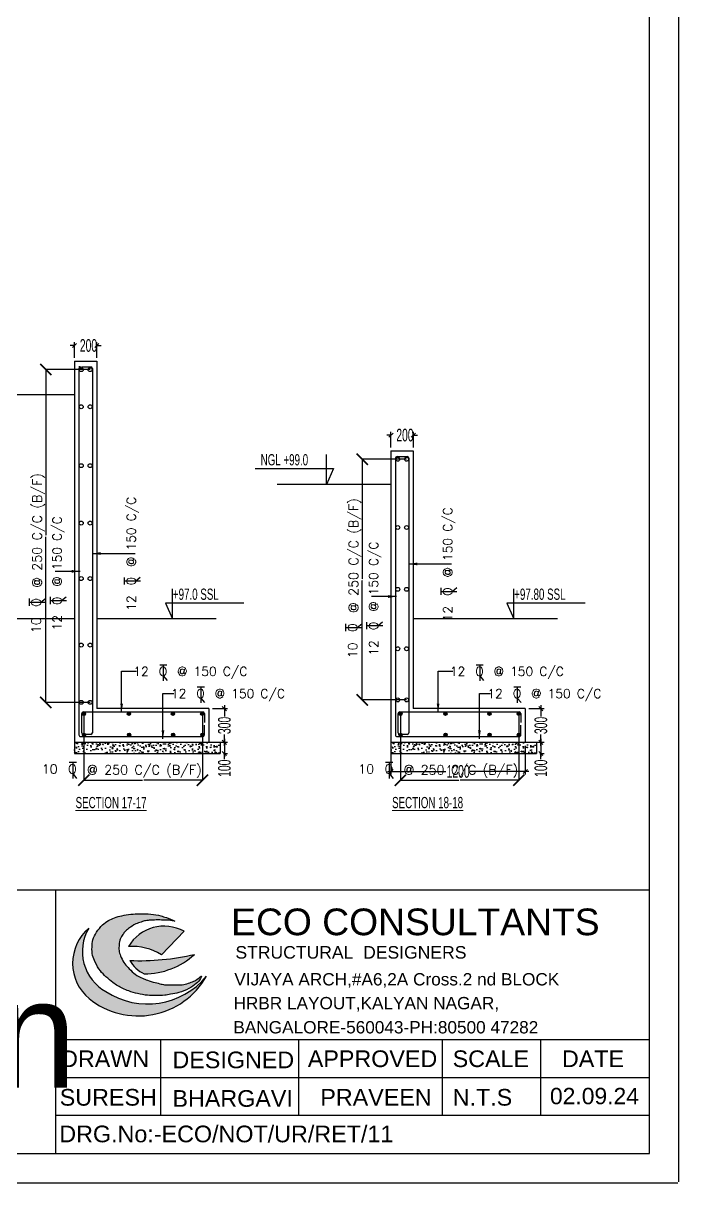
# Model space of a CAD drawing. Extents: x 1878645 to 3043969, y -1160829 to -603973.
# Drawn here: x 2231604 to 2237459, y -726212 to -715862 of the extents above; entities that cross this region are included whole.
import ezdxf
from ezdxf.enums import TextEntityAlignment as Align

# ---------------------------------------------------------------- set-up
doc = ezdxf.new("R2010")
doc.units = 0
doc.header["$LTSCALE"] = 100
doc.header["$PDMODE"] = 66
doc.linetypes.add('CONTINOUS', pattern=[0])
doc.linetypes.add('CONTINULUS', pattern=[0])
doc.layers.get('Defpoints').update_dxf_attribs({"lineweight": 0})
for name, color, linetype in [('A-ANNO-TEXT', 8, 'Continuous'), ('C-HAT', 8, 'Continuous'), ('C-REINF-DOT', 2, 'Continuous'), ('C-RETAINING WALL DETAILS', 4, 'Continuous'), ('C-T6-T7- PCC HATCH', 8, 'CONTINOUS'), ('CDIM', 3, 'Continuous'), ('Dim', 3, 'Continuous'), ('REINF', 5, 'Continuous'), ('S-LEVEL MARK', 4, 'Continuous')]:
    doc.layers.add(name, color=color, linetype=linetype)
doc.layers.add('STR-DIM', color=1, linetype='CONTINOUS', lineweight=5)
doc.styles.add('ARIAL', font='arial.ttf')
doc.styles.add('ROMANS', font='simplex.shx', dxfattribs={"width": 0.75})
doc.styles.add('SOBHA', font='swisscl.ttf')
doc.styles.add('sobha.sed', font='swisscl.ttf', dxfattribs={"width": 0.8})
doc.styles.get("Standard").update_dxf_attribs({"font": 'verdana.ttf'})
doc.dimstyles.new('mm ond feet with line', dxfattribs={"dimtxt": 200, "dimasz": 100, "dimexe": 0.18, "dimexo": 0.0625, "dimgap": 0.09, "dimtad": 0, "dimdec": 0, "dimzin": 0, "dimdsep": 46, "dimtxsty": 'Standard', "dimblk": 'ARCHTICK', "dimcen": 0, "dimclrd": 8, "dimclre": 8, "dimclrt": 7, "dimadec": 0, "dimazin": 0, "dimtfac": 1, "dimtdec": 0, "dimtofl": 0, "dimtmove": 0, "dimatfit": 3, "dimfxl": 1, "dimtolj": 1, "dimtzin": 0, "dimarcsym": 0})
doc.dimstyles.new('S-25 MM', dxfattribs={"dimscale": 25, "dimtxt": 2.5, "dimasz": 1.5, "dimexe": 1.15, "dimexo": 1.25, "dimgap": 0.1, "dimtad": 0, "dimdec": 0, "dimrnd": 0.0005, "dimzin": 0, "dimdsep": 46, "dimtxsty": 'sobha.sed', "dimblk": 'OBLIQUE', "dimcen": 0.09, "dimdle": 1.25, "dimclrd": 8, "dimclre": 8, "dimclrt": 6, "dimadec": 0, "dimazin": 0, "dimtfac": 1, "dimtdec": 0, "dimtofl": 0, "dimtmove": 1, "dimatfit": 3, "dimfxl": 1, "dimtolj": 1, "dimtzin": 0, "dimlwd": -1, "dimlwe": -1, "dimarcsym": 0})

# ---------------------------------------------------------------- blocks, each defined once
blk = doc.blocks.new('A$C03881B15')
h = blk.add_hatch(color=86)
edge = h.paths.add_edge_path()
edge.add_spline(control_points=[(80.13, 74.41), (78.85, 75), (76.69, 76), (73.1, 77.43), (68.18, 78.81), (61.26, 80.31), (50.9, 80.22), (41.22, 79.59), (33.08, 77.17), (27.87, 74.93), (22.82, 71.27), (18.86, 65.95), (15.44, 60.15), (15.18, 53.72), (15.1, 47.58), (18.03, 41.39), (21.16, 35.51), (26.32, 30.5), (31.99, 25.53), (38.13, 21.89), (44.74, 19.25), (51.16, 17.26), (58.33, 16.06), (65.45, 16.02), (71.55, 15.89), (77.51, 17.26), (84.07, 18.16), (90.9, 20.98), (96.88, 25.11), (99.82, 27.85), (101.76, 32.3), (97.95, 28.47), (95.29, 27.07), (90.7, 25.57), (85.71, 24), (79.61, 24.63), (74.11, 24.11), (69.12, 25.03), (64.34, 26.36), (59.38, 27.61), (54.15, 29.86), (48.99, 32.35), (44.79, 36.67), (40.7, 40.84), (38.23, 45.5), (36.25, 50.18), (36.39, 54.8), (36.72, 59.25), (38.65, 62.9), (40.96, 66.04), (44.55, 69.15), (48.83, 72.15), (53.58, 73.58), (57.36, 74.9), (61.86, 75.08), (66.86, 75.47), (72.1, 75.08), (76.47, 75.16), (79.05, 74.63), (80.13, 74.41)], knot_values=[0, 0, 0, 0, 4.246861, 7.151323, 11.574121, 19.568641, 28.284106, 42.532398, 48.483783, 53.661456, 59.51565, 66.913681, 73.498071, 79.210966, 85.953473, 91.616477, 99.444488, 105.843059, 113.009162, 122.067605, 127.0701, 134.32743, 142.216889, 148.745282, 155.694438, 160.400867, 167.046747, 175.449227, 182.569509, 187.795037, 189.591977, 192.748202, 196.718591, 201.178225, 206.385034, 212.489071, 219.22456, 222.909441, 227.611665, 234.117384, 238.200733, 244.721149, 251.073285, 256.13887, 262.138806, 266.82668, 271.11882, 275.84401, 280.031219, 283.282413, 287.51717, 294.218602, 298.74557, 302.327722, 306.174014, 312.165346, 317.363286, 321.907225, 325.229978, 325.229978, 325.229978, 325.229978], degree=3, periodic=0)
for points in [[(12.6, 68.89, 0.461258), (12.85, 13.7, 0.462447), (105.12, 31.11, -0.379805), (26.12, 19.06, -0.421297)], [(87.5, 66.42, 0.406571), (43.8, 54.37, -0.163156), (69.65, 47.96)], [(95.68, 48.32, -0.068364), (44.78, 43.49, 0.15409), (56.2, 33.05, 0.189191)]]:
    blk.add_hatch(color=8).paths.add_polyline_path(points)
at = {"color": 8}
blk.add_line((69.65, 47.96), (87.5, 66.42), dxfattribs=at)
for centre, radius, start, end in [((36.28, 41.4), 36.28, 130.73376, 229.78127), ((43.68, 50.57), 36.08, 149.48206, 240.8643), ((71.84, 37.97), 32.48, 61.17081, 149.67179), ((47.18, 12.61), 41.89, 57.55821, 94.62417), ((52.66, 231.17), 187.84, 267.5961, 283.23961), ((56.49, 90.98), 57.93, 269.72004, 312.57295), ((67.03, 56.37), 25.71, 210.05787, 245.09714), ((51.59, 61.61), 61.61, 231.04983, 330.32193), ((58.83, 69.58), 60.19, 237.0781, 320.26627)]:
    blk.add_arc(centre, radius, start, end, dxfattribs=at)
at = {"color": 86}
blk.add_spline([(80.13, 74.41), (76.26, 76.15), (73.56, 77.2), (69.31, 78.46), (61.47, 79.98), (52.75, 80.18), (38.58, 78.67), (32.88, 76.98), (28.15, 74.86), (23.43, 71.4), (18.8, 65.63), (15.85, 59.74), (15.22, 54.07), (15.64, 47.34), (17.75, 42.08), (21.75, 35.35), (26.17, 30.72), (31.64, 26.1), (39.43, 21.47), (44.06, 19.58), (51, 17.47), (58.79, 16.21), (65.32, 16), (72.26, 16.21), (76.89, 17.05), (83.42, 18.32), (91.21, 21.47), (97.1, 25.47), (100.47, 29.46), (101.1, 31.14), (98.57, 29.25), (95.2, 27.15), (90.99, 25.68), (85.94, 24.41), (79.84, 24.41), (73.1, 24.41), (69.47, 25.01), (64.91, 26.18), (58.67, 28), (54.89, 29.57), (49.17, 32.69), (44.48, 36.98), (41.1, 40.75), (38.11, 45.95), (36.55, 50.37), (36.42, 54.66), (37.07, 59.34), (38.89, 63.11), (40.84, 65.71), (43.96, 68.57), (49.61, 72.18), (53.87, 73.7), (57.31, 74.7), (61.14, 75.07), (67.13, 75.33), (72.32, 75.15), (76.86, 74.98), (80.13, 74.41)], degree=3, dxfattribs=at)
blk = doc.blocks.new('_OBLIQUE')
at = {"color": 0, "linetype": 'ByBlock'}
blk.add_line((-0.5, -0.5), (0.5, 0.5), dxfattribs=at)
blk = doc.blocks.new('*D1194')
at = {"layer": 'Defpoints', "color": 0, "transparency": 16777216}
for p in [(2232262, -718739), (2232062, -718880), (2232262, -718880)]:
    blk.add_point(p, dxfattribs=at)
at = {"layer": 'Dim', "color": 8, "transparency": 16777216}
for p, q in [((2232062, -718739), (2232024, -718739)), ((2232062, -718849), (2232062, -718710)), ((2232262, -718849), (2232262, -718710)), ((2232262, -718739), (2232299, -718739))]:
    blk.add_line(p, q, dxfattribs=at)
at = {"layer": 'Dim', "color": 8, "transparency": 16777216, "xscale": 37.5, "yscale": 37.5, "zscale": 37.5}
blk.add_blockref('_OBLIQUE', (2232062, -718739), dxfattribs=at)
at = {"layer": 'Dim', "color": 8, "transparency": 16777216, "xscale": 37.5, "yscale": 37.5, "zscale": 37.5, "rotation": 180}
blk.add_blockref('_OBLIQUE', (2232262, -718739), dxfattribs=at)
at = {"layer": 'Dim', "color": 6, "transparency": 16777216, "insert": (2232187, -718739), "char_height": 112.5, "attachment_point": 5, "style": 'sobha.sed'}
blk.add_mtext('\\A1;200', dxfattribs=at)
blk = doc.blocks.new('*D1195')
at = {"layer": 'Defpoints', "color": 0, "transparency": 16777216}
for p in [(2233262, -721980), (2233262, -722280), (2233401, -722280)]:
    blk.add_point(p, dxfattribs=at)
at = {"layer": 'Dim', "color": 8, "transparency": 16777216}
for p, q in [((2233293, -721980), (2233429, -721980)), ((2233401, -721948), (2233401, -722049)), ((2233401, -722311), (2233401, -722211)), ((2233293, -722280), (2233429, -722280))]:
    blk.add_line(p, q, dxfattribs=at)
at = {"layer": 'Dim', "color": 8, "transparency": 16777216, "xscale": 37.5, "yscale": 37.5, "zscale": 37.5}
for p, rotation in [((2233401, -721980), 90), ((2233401, -722280), 270)]:
    blk.add_blockref('_OBLIQUE', p, dxfattribs=dict(at, rotation=rotation))
at = {"layer": 'Dim', "color": 6, "transparency": 16777216, "insert": (2233401, -722130), "char_height": 112.5, "attachment_point": 5, "rotation": 90, "style": 'sobha.sed'}
blk.add_mtext('\\A1;300', dxfattribs=at)
blk = doc.blocks.new('*D1196')
at = {"layer": 'Defpoints', "color": 0, "transparency": 16777216}
for p in [(2233362, -722280), (2233362, -722380), (2233401, -722380)]:
    blk.add_point(p, dxfattribs=at)
at = {"layer": 'Dim', "color": 8, "transparency": 16777216}
for p, q in [((2233393, -722280), (2233429, -722280)), ((2233401, -722249), (2233401, -722411)), ((2233393, -722380), (2233429, -722380)), ((2233401, -722432), (2233401, -722380))]:
    blk.add_line(p, q, dxfattribs=at)
at = {"layer": 'Dim', "color": 8, "transparency": 16777216, "xscale": 37.5, "yscale": 37.5, "zscale": 37.5}
for p, rotation in [((2233401, -722280), 90), ((2233401, -722380), 270)]:
    blk.add_blockref('_OBLIQUE', p, dxfattribs=dict(at, rotation=rotation))
at = {"layer": 'Dim', "color": 6, "transparency": 16777216, "insert": (2233401, -722512), "char_height": 112.5, "attachment_point": 5, "rotation": 90, "style": 'sobha.sed'}
blk.add_mtext('\\A1;100', dxfattribs=at)
blk = doc.blocks.new('*D1187')
at = {"layer": 'Defpoints', "color": 0, "transparency": 16777216}
for p in [(2235088, -719539), (2234888, -719680), (2235088, -719680)]:
    blk.add_point(p, dxfattribs=at)
at = {"layer": 'Dim', "color": 8, "transparency": 16777216}
for p, q in [((2234888, -719649), (2234888, -719510)), ((2235088, -719649), (2235088, -719510)), ((2234888, -719539), (2234850, -719539)), ((2235088, -719539), (2235125, -719539))]:
    blk.add_line(p, q, dxfattribs=at)
at = {"layer": 'Dim', "color": 8, "transparency": 16777216, "xscale": 37.5, "yscale": 37.5, "zscale": 37.5}
blk.add_blockref('_OBLIQUE', (2234888, -719539), dxfattribs=at)
at = {"layer": 'Dim', "color": 8, "transparency": 16777216, "xscale": 37.5, "yscale": 37.5, "zscale": 37.5, "rotation": 180}
blk.add_blockref('_OBLIQUE', (2235088, -719539), dxfattribs=at)
at = {"layer": 'Dim', "color": 6, "transparency": 16777216, "insert": (2235013, -719539), "char_height": 112.5, "attachment_point": 5, "style": 'sobha.sed'}
blk.add_mtext('\\A1;200', dxfattribs=at)
blk = doc.blocks.new('*D1188')
at = {"layer": 'Defpoints', "color": 0, "transparency": 16777216}
for p in [(2236088, -721980), (2236088, -722280), (2236227, -722280)]:
    blk.add_point(p, dxfattribs=at)
at = {"layer": 'Dim', "color": 8, "transparency": 16777216}
for p, q in [((2236119, -721980), (2236255, -721980)), ((2236227, -721948), (2236227, -722049)), ((2236227, -722311), (2236227, -722211)), ((2236119, -722280), (2236255, -722280))]:
    blk.add_line(p, q, dxfattribs=at)
at = {"layer": 'Dim', "color": 8, "transparency": 16777216, "xscale": 37.5, "yscale": 37.5, "zscale": 37.5}
for p, rotation in [((2236227, -721980), 90), ((2236227, -722280), 270)]:
    blk.add_blockref('_OBLIQUE', p, dxfattribs=dict(at, rotation=rotation))
at = {"layer": 'Dim', "color": 6, "transparency": 16777216, "insert": (2236227, -722130), "char_height": 112.5, "attachment_point": 5, "rotation": 90, "style": 'sobha.sed'}
blk.add_mtext('\\A1;300', dxfattribs=at)
blk = doc.blocks.new('*D1189')
at = {"layer": 'Defpoints', "color": 0, "transparency": 16777216}
for p in [(2234888, -722280), (2236088, -722280), (2236088, -722541)]:
    blk.add_point(p, dxfattribs=at)
at = {"layer": 'Dim', "color": 8, "transparency": 16777216}
for p, q in [((2234888, -722311), (2234888, -722569)), ((2236088, -722311), (2236088, -722569)), ((2234856, -722541), (2235379, -722541)), ((2236119, -722541), (2235596, -722541))]:
    blk.add_line(p, q, dxfattribs=at)
at = {"layer": 'Dim', "color": 8, "transparency": 16777216, "xscale": 37.5, "yscale": 37.5, "zscale": 37.5, "rotation": 180}
blk.add_blockref('_OBLIQUE', (2234888, -722541), dxfattribs=at)
at = {"layer": 'Dim', "color": 8, "transparency": 16777216, "xscale": 37.5, "yscale": 37.5, "zscale": 37.5}
blk.add_blockref('_OBLIQUE', (2236088, -722541), dxfattribs=at)
at = {"layer": 'Dim', "color": 6, "transparency": 16777216, "insert": (2235488, -722541), "char_height": 112.5, "attachment_point": 5, "style": 'sobha.sed'}
blk.add_mtext('\\A1;1200', dxfattribs=at)
blk = doc.blocks.new('*D1190')
at = {"layer": 'Defpoints', "color": 0, "transparency": 16777216}
for p in [(2236188, -722280), (2236188, -722380), (2236227, -722380)]:
    blk.add_point(p, dxfattribs=at)
at = {"layer": 'Dim', "color": 8, "transparency": 16777216}
for p, q in [((2236219, -722280), (2236255, -722280)), ((2236227, -722249), (2236227, -722411)), ((2236219, -722380), (2236255, -722380)), ((2236227, -722432), (2236227, -722380))]:
    blk.add_line(p, q, dxfattribs=at)
at = {"layer": 'Dim', "color": 8, "transparency": 16777216, "xscale": 37.5, "yscale": 37.5, "zscale": 37.5}
for p, rotation in [((2236227, -722280), 90), ((2236227, -722380), 270)]:
    blk.add_blockref('_OBLIQUE', p, dxfattribs=dict(at, rotation=rotation))
at = {"layer": 'Dim', "color": 6, "transparency": 16777216, "insert": (2236227, -722512), "char_height": 112.5, "attachment_point": 5, "rotation": 90, "style": 'sobha.sed'}
blk.add_mtext('\\A1;100', dxfattribs=at)
blk = doc.blocks.new('_ARCHTICK')
at = {"color": 0, "linetype": 'ByBlock', "const_width": 0.15}
blk.add_lwpolyline([(-0.5, -0.5), (0.5, 0.5)], dxfattribs=at)
blk = doc.blocks.new('*D1203')
at = {"layer": 'Defpoints', "color": 0, "ltscale": 0.001, "transparency": 16777216}
for p in [(2232146, -722025), (2233204, -722025), (2233204, -722619)]:
    blk.add_point(p, dxfattribs=at)
at = {"layer": 'Dim', "color": 8, "lineweight": -2, "ltscale": 0.001, "transparency": 16777216}
for p, q in [((2232146, -722025), (2232146, -722619)), ((2233204, -722025), (2233204, -722619)), ((2232146, -722619), (2232669, -722619)), ((2233204, -722619), (2232680, -722619))]:
    blk.add_line(p, q, dxfattribs=at)
at = {"layer": 'Dim', "color": 8, "lineweight": -2, "ltscale": 0.001, "transparency": 16777216, "xscale": 100, "yscale": 100, "zscale": 100, "rotation": 180}
blk.add_blockref('_ARCHTICK', (2232146, -722619), dxfattribs=at)
at = {"layer": 'Dim', "color": 8, "lineweight": -2, "ltscale": 0.001, "transparency": 16777216, "xscale": 100, "yscale": 100, "zscale": 100}
blk.add_blockref('_ARCHTICK', (2233204, -722619), dxfattribs=at)
at = {"layer": 'Dim', "color": 7, "ltscale": 0.001, "transparency": 16777216, "insert": (2232675, -722619), "char_height": 4.5, "attachment_point": 5}
blk.add_mtext('\\A1;529', dxfattribs=at)
blk = doc.blocks.new('TOR')
at = {"color": 2}
for p, q in [((-1.08, 3.13), (0.9, 3.13)), ((-0.09, 3.13), (-0.09, -1.3)), ((-0.09, 0.04), (0.95, -1.24))]:
    blk.add_line(p, q, dxfattribs=at)
at = {"color": 2, "style": 'ROMANS'}
blk.add_text('O', height=2.5, dxfattribs=at).set_placement((-1.35, 0.04))
blk.add_attdef('TOR', text='', height=2.5, dxfattribs=at).set_placement((-4.14, 0.04), align=Align.RIGHT)
blk.add_attdef('DIST', (3.77, 0.04), '', height=2.5, dxfattribs=at)
blk = doc.blocks.new('*D1204')
at = {"layer": 'Defpoints', "color": 0, "ltscale": 0.001, "transparency": 16777216}
for p in [(2231806, -718954), (2232202, -718954), (2232202, -721924)]:
    blk.add_point(p, dxfattribs=at)
at = {"layer": 'Dim', "color": 8, "lineweight": -2, "ltscale": 0.001, "transparency": 16777216}
for p, q in [((2232202, -718954), (2231806, -718954)), ((2231806, -718954), (2231806, -720432)), ((2231806, -721924), (2231806, -720446)), ((2232202, -721924), (2231806, -721924))]:
    blk.add_line(p, q, dxfattribs=at)
at = {"layer": 'Dim', "color": 8, "lineweight": -2, "ltscale": 0.001, "transparency": 16777216, "xscale": 100, "yscale": 100, "zscale": 100}
for p, rotation in [((2231806, -718954), 90), ((2231806, -721924), 270)]:
    blk.add_blockref('_ARCHTICK', p, dxfattribs=dict(at, rotation=rotation))
at = {"layer": 'Dim', "color": 7, "ltscale": 0.001, "transparency": 16777216, "insert": (2231806, -720439), "char_height": 4.5, "attachment_point": 5, "rotation": 90}
blk.add_mtext('\\A1;1485', dxfattribs=at)
blk = doc.blocks.new('*D1205')
at = {"layer": 'Defpoints', "color": 0, "ltscale": 0.001, "transparency": 16777216}
for p in [(2234972, -722025), (2236030, -722025), (2236030, -722619)]:
    blk.add_point(p, dxfattribs=at)
at = {"layer": 'Dim', "color": 8, "lineweight": -2, "ltscale": 0.001, "transparency": 16777216}
for p, q in [((2234972, -722025), (2234972, -722619)), ((2236030, -722025), (2236030, -722619)), ((2234972, -722619), (2235495, -722619)), ((2236030, -722619), (2235506, -722619))]:
    blk.add_line(p, q, dxfattribs=at)
at = {"layer": 'Dim', "color": 8, "lineweight": -2, "ltscale": 0.001, "transparency": 16777216, "xscale": 100, "yscale": 100, "zscale": 100, "rotation": 180}
blk.add_blockref('_ARCHTICK', (2234972, -722619), dxfattribs=at)
at = {"layer": 'Dim', "color": 8, "lineweight": -2, "ltscale": 0.001, "transparency": 16777216, "xscale": 100, "yscale": 100, "zscale": 100}
blk.add_blockref('_ARCHTICK', (2236030, -722619), dxfattribs=at)
at = {"layer": 'Dim', "color": 7, "ltscale": 0.001, "transparency": 16777216, "insert": (2235501, -722619), "char_height": 4.5, "attachment_point": 5}
blk.add_mtext('\\A1;529', dxfattribs=at)
blk = doc.blocks.new('*D1206')
at = {"layer": 'Defpoints', "color": 0, "ltscale": 0.001, "transparency": 16777216}
for p in [(2234632, -719754), (2235028, -719754), (2235028, -721902)]:
    blk.add_point(p, dxfattribs=at)
at = {"layer": 'Dim', "color": 8, "lineweight": -2, "ltscale": 0.001, "transparency": 16777216}
for p, q in [((2235028, -719754), (2234632, -719754)), ((2234632, -719754), (2234632, -720821)), ((2234632, -721902), (2234632, -720836)), ((2235028, -721902), (2234632, -721902))]:
    blk.add_line(p, q, dxfattribs=at)
at = {"layer": 'Dim', "color": 8, "lineweight": -2, "ltscale": 0.001, "transparency": 16777216, "xscale": 100, "yscale": 100, "zscale": 100}
for p, rotation in [((2234632, -719754), 90), ((2234632, -721902), 270)]:
    blk.add_blockref('_ARCHTICK', p, dxfattribs=dict(at, rotation=rotation))
at = {"layer": 'Dim', "color": 7, "ltscale": 0.001, "transparency": 16777216, "insert": (2234632, -720828), "char_height": 4.5, "attachment_point": 5, "rotation": 90}
blk.add_mtext('\\A1;1074', dxfattribs=at)

msp = doc.modelspace()

# ---------------------------------------------------------------- hatches: boundary and pattern name
at = {"layer": 'C-HAT'}
h = msp.add_hatch(dxfattribs=at)
h.set_pattern_fill('AR-CONC', color=256, scale=0.5, angle=1)
h.set_pattern_definition([(51, (52054.53, 11136.875), (91.2175484, -6.3785485), [9.525, -104.775]), (356, (52054.53, 11136.88), (-19.2862277, 95.206332), [7.62, -83.820292]), (101.4514447, (52062.13, 11136.34), (71.9313205, 88.8277795), [8.0950044, -89.0451223]), (47.1842, (52054.09, 11162.27), (135.885747, -18.6524715), [14.2875, -157.1625]), (97.6355576, (52065.41, 11160.72), (116.5248975, 125.765857), [12.1425116, -133.567804]), (352.184151, (52054.09, 11162.27), (116.5248975, 125.765857), [11.4299835, -125.729866]), (22, (52066.9, 11156.144), (76.6880367, -49.8017934), [9.525, -104.775]), (327, (52066.9, 11156.14), (29.289046, 92.6192538), [7.62, -83.82]), (72.451445, (52073.29, 11151.99), (105.9770827, 42.817461), [8.0950044, -89.0449688]), (38.5, (52054.533, 11136.875), (0.80622197, 42.29803215), [0, -82.804, 0, -85.09, 0, -84.1375]), (8.5, (52054.533, 11136.875), (32.5305467, 50.6657404), [0, -48.514, 0, -80.899, 0, -32.0675]), (328.5, (52026.216, 11136.38), (67.8349622, -1.68074465), [0, -31.75, 0, -99.06, 0, -131.445]), (318.5, (52013.52, 11136.16), (73.8314336, 14.0039146), [0, -41.275, 0, -65.786, 0, -93.345])])
h.paths.add_polyline_path([(2232061.68643, -722279.85502), (2232061.68643, -722379.85502), (2233361.68643, -722379.85502), (2233361.68643, -722279.85502), (2233261.68643, -722279.85502)])
h = msp.add_hatch(dxfattribs=at)
h.set_pattern_fill('AR-CONC', color=256, scale=0.5, angle=1)
h.set_pattern_definition([(51, (54880.55, 11136.875), (91.2175484, -6.3785485), [9.525, -104.775]), (356, (54880.55, 11136.88), (-19.2862277, 95.206332), [7.62, -83.820292]), (101.4514447, (54888.15, 11136.34), (71.9313205, 88.8277795), [8.0950044, -89.0451223]), (47.1842, (54880.1, 11162.27), (135.885747, -18.6524715), [14.2875, -157.1625]), (97.6355576, (54891.43, 11160.72), (116.5248975, 125.765857), [12.1425116, -133.567804]), (352.184151, (54880.1, 11162.27), (116.5248975, 125.765857), [11.4299835, -125.729866]), (22, (54892.91, 11156.144), (76.6880367, -49.8017934), [9.525, -104.775]), (327, (54892.91, 11156.14), (29.289046, 92.6192538), [7.62, -83.82]), (72.451445, (54899.3, 11151.99), (105.9770827, 42.817461), [8.0950044, -89.0449688]), (38.5, (54880.547, 11136.875), (0.80622197, 42.29803215), [0, -82.804, 0, -85.09, 0, -84.1375]), (8.5, (54880.547, 11136.875), (32.5305467, 50.6657404), [0, -48.514, 0, -80.899, 0, -32.0675]), (328.5, (54852.23, 11136.38), (67.8349622, -1.68074465), [0, -31.75, 0, -99.06, 0, -131.445]), (318.5, (54839.53, 11136.16), (73.8314336, 14.0039146), [0, -41.275, 0, -65.786, 0, -93.345])])
h.paths.add_polyline_path([(2234887.70061, -722279.85502), (2234887.70061, -722379.85502), (2236187.70061, -722379.85502), (2236187.70061, -722279.85502), (2236087.70061, -722279.85502)])
at = {"layer": 'C-REINF-DOT'}
h = msp.add_hatch(color=9, dxfattribs=at)
h.dxf.hatch_style = 1
edge = h.paths.add_edge_path()
edge.add_ellipse((2232145.99294, -722026.99919), major_axis=(15, 0), ratio=1, start_angle=0, end_angle=360)
h = msp.add_hatch(color=9, dxfattribs=at)
h.dxf.hatch_style = 1
edge = h.paths.add_edge_path()
edge.add_ellipse((2232547.94656, -722025.35245), major_axis=(15, 0), ratio=1, start_angle=0, end_angle=360)
h = msp.add_hatch(color=9, dxfattribs=at)
h.dxf.hatch_style = 1
edge = h.paths.add_edge_path()
edge.add_ellipse((2232940.88677, -722025.35245), major_axis=(15, 0), ratio=1, start_angle=0, end_angle=360)
h = msp.add_hatch(color=9, dxfattribs=at)
h.dxf.hatch_style = 1
edge = h.paths.add_edge_path()
edge.add_ellipse((2233203.65227, -722025.35245), major_axis=(15, 0), ratio=1, start_angle=0, end_angle=360)
h = msp.add_hatch(color=9, dxfattribs=at)
h.dxf.hatch_style = 1
edge = h.paths.add_edge_path()
edge.add_ellipse((2234972.00711, -722026.99919), major_axis=(15, 0), ratio=1, start_angle=0, end_angle=360)
h = msp.add_hatch(color=9, dxfattribs=at)
h.dxf.hatch_style = 1
edge = h.paths.add_edge_path()
edge.add_ellipse((2235373.96074, -722025.35245), major_axis=(15, 0), ratio=1, start_angle=0, end_angle=360)
h = msp.add_hatch(color=9, dxfattribs=at)
h.dxf.hatch_style = 1
edge = h.paths.add_edge_path()
edge.add_ellipse((2235766.90095, -722025.35245), major_axis=(15, 0), ratio=1, start_angle=0, end_angle=360)
h = msp.add_hatch(color=9, dxfattribs=at)
h.dxf.hatch_style = 1
edge = h.paths.add_edge_path()
edge.add_ellipse((2236029.66645, -722025.35245), major_axis=(15, 0), ratio=1, start_angle=0, end_angle=360)
h = msp.add_hatch(color=9, dxfattribs=at)
h.dxf.hatch_style = 1
edge = h.paths.add_edge_path()
edge.add_ellipse((2232147.63479, -722214.29301), major_axis=(15, 0), ratio=1, start_angle=0, end_angle=360)
h = msp.add_hatch(color=9, dxfattribs=at)
h.dxf.hatch_style = 1
edge = h.paths.add_edge_path()
edge.add_ellipse((2232549.58841, -722212.78894), major_axis=(15, 0), ratio=1, start_angle=0, end_angle=360)
h = msp.add_hatch(color=9, dxfattribs=at)
h.dxf.hatch_style = 1
edge = h.paths.add_edge_path()
edge.add_ellipse((2232942.52863, -722212.78894), major_axis=(15, 0), ratio=1, start_angle=0, end_angle=360)
h = msp.add_hatch(color=9, dxfattribs=at)
h.dxf.hatch_style = 1
edge = h.paths.add_edge_path()
edge.add_ellipse((2233205.29412, -722212.78894), major_axis=(15, 0), ratio=1, start_angle=0, end_angle=360)
h = msp.add_hatch(color=9, dxfattribs=at)
h.dxf.hatch_style = 1
edge = h.paths.add_edge_path()
edge.add_ellipse((2234973.64897, -722214.29301), major_axis=(15, 0), ratio=1, start_angle=0, end_angle=360)
h = msp.add_hatch(color=9, dxfattribs=at)
h.dxf.hatch_style = 1
edge = h.paths.add_edge_path()
edge.add_ellipse((2235375.60259, -722212.78894), major_axis=(15, 0), ratio=1, start_angle=0, end_angle=360)
h = msp.add_hatch(color=9, dxfattribs=at)
h.dxf.hatch_style = 1
edge = h.paths.add_edge_path()
edge.add_ellipse((2235768.5428, -722212.78894), major_axis=(15, 0), ratio=1, start_angle=0, end_angle=360)
h = msp.add_hatch(color=9, dxfattribs=at)
h.dxf.hatch_style = 1
edge = h.paths.add_edge_path()
edge.add_ellipse((2236031.3083, -722212.78894), major_axis=(15, 0), ratio=1, start_angle=0, end_angle=360)

# ---------------------------------------------------------------- linework, layer by layer
at = {"color": 35}
for p, q in [((2237458.71243, -726202.18438), (2237458.71243, -705527.26406)), ((2208999.34856, -726212.21588), (2237448.68093, -726212.21588))]:
    msp.add_line(p, q, dxfattribs=at)
for p, q in [((2237197.89345, -725951.39689), (2237197.89345, -705788.08304)), ((2237197.89345, -723600.20827), (2209510.95503, -723600.20827)), ((2231895.67119, -725951.39689), (2231895.67119, -723605.23855)), ((2237197.89345, -724935.70757), (2231895.67119, -724935.70757)), ((2232830.05202, -724935.70757), (2232830.05202, -725612.83379)), ((2234061.12807, -724935.70757), (2234061.12807, -725612.83379)), ((2234061.12807, -724935.70757), (2234061.12807, -725612.83379)), ((2235346.69723, -724935.70757), (2235346.69723, -725612.83379)), ((2236223.29493, -724935.70757), (2236223.29493, -725612.83379)), ((2237197.89345, -725274.27068), (2231895.67119, -725274.27068)), ((2237197.89345, -725612.83379), (2231895.67119, -725612.83379)), ((2209260.16754, -725951.39689), (2237197.89345, -725951.39689))]:
    msp.add_line(p, q)
at = {"layer": 'C-REINF-DOT', "color": 7}
for centre, radius in [((2232122.55241, -718954.36621), 17.5), ((2232201.66189, -718954.36621), 17.5), ((2232122.55241, -719285.80057), 17.5), ((2232201.66189, -719285.80057), 17.5), ((2234948.56659, -719754.36621), 17.5), ((2235027.67607, -719754.36621), 17.5), ((2232122.55241, -719811.18041), 17.5), ((2232201.66189, -719811.18041), 17.5), ((2232122.55241, -720324.03152), 17.5), ((2232201.66189, -720324.03152), 17.5), ((2234948.56659, -720363.46793), 17.5), ((2235027.67607, -720363.46793), 17.5), ((2232122.55241, -720819.44962), 17.5), ((2232201.66189, -720819.44962), 17.5), ((2234948.56659, -720915.43212), 17.5), ((2235027.67607, -720915.43212), 17.5), ((2232122.55241, -721412.76467), 17.5), ((2232201.66189, -721412.76467), 17.5), ((2234948.56659, -721445.3846), 17.5), ((2235027.67607, -721445.3846), 17.5), ((2232122.55241, -721923.67891), 17.5), ((2232201.66189, -721923.67891), 17.5), ((2234948.56659, -721902.01727), 17.5), ((2235027.67607, -721902.01727), 17.5), ((2232145.99294, -722026.99919), 15), ((2232547.94656, -722025.35245), 15), ((2232940.88677, -722025.35245), 15), ((2233203.65227, -722025.35245), 15), ((2234972.00711, -722026.99919), 15), ((2235373.96074, -722025.35245), 15), ((2235766.90095, -722025.35245), 15), ((2236029.66645, -722025.35245), 15), ((2232147.63479, -722214.29301), 15), ((2232549.58841, -722212.78894), 15), ((2232942.52863, -722212.78894), 15), ((2233205.29412, -722212.78894), 15), ((2234973.64897, -722214.29301), 15), ((2235375.60259, -722212.78894), 15), ((2235768.5428, -722212.78894), 15), ((2236031.3083, -722212.78894), 15)]:
    msp.add_circle(centre, radius, dxfattribs=at)
at = {"layer": 'C-RETAINING WALL DETAILS', "color": 2}
for p, q in [((2232061.68643, -718879.85502), (2232061.68643, -722279.85502)), ((2232061.68643, -718879.85502), (2232261.68643, -718879.85502)), ((2232261.68643, -718879.85502), (2232261.68643, -721979.55722)), ((2234887.70061, -719679.85502), (2234887.70061, -722279.85502)), ((2234887.70061, -719679.85502), (2235087.70061, -719679.85502)), ((2235087.70061, -719679.85502), (2235087.70061, -721979.55722)), ((2233261.68643, -721979.55722), (2232261.68643, -721979.55722)), ((2233261.68643, -721979.55722), (2233261.68643, -722279.85502)), ((2236087.70061, -721979.55722), (2235087.70061, -721979.55722)), ((2236087.70061, -721979.55722), (2236087.70061, -722279.85502)), ((2232061.68643, -722279.85502), (2233261.68643, -722279.85502)), ((2232061.68643, -722279.85502), (2232061.68643, -722379.85502)), ((2233261.68643, -722279.85502), (2233361.68643, -722279.85502)), ((2233361.68643, -722279.85502), (2233361.68643, -722379.85502)), ((2234887.70061, -722279.85502), (2236087.70061, -722279.85502)), ((2234887.70061, -722279.85502), (2234887.70061, -722379.85502)), ((2236087.70061, -722279.85502), (2236187.70061, -722279.85502)), ((2236187.70061, -722279.85502), (2236187.70061, -722379.85502)), ((2232061.68643, -722379.85502), (2233361.68643, -722379.85502)), ((2234887.70061, -722379.85502), (2236187.70061, -722379.85502))]:
    msp.add_line(p, q, dxfattribs=at)
at = {"layer": 'C-T6-T7- PCC HATCH', "color": 8, "linetype": 'CONTINULUS'}
for p, q in [((2232061.68643, -719179.85502), (2231047.08091, -719179.85502)), ((2234887.70061, -719979.85502), (2233873.09509, -719979.85502)), ((2232061.68643, -721179.85502), (2231486.0767, -721179.85502)), ((2233326.29195, -721179.85502), (2232261.68643, -721179.85502)), ((2236374.31538, -721179.85502), (2235087.70061, -721179.85502))]:
    msp.add_line(p, q, dxfattribs=at)
at = {"layer": 'REINF'}
for p, q in [((2232116.68643, -718930.17655), (2232100.37994, -718930.17655)), ((2232124.95955, -718930.17655), (2232206.68643, -718930.17655)), ((2232221.68643, -718945.17655), (2232221.68643, -722194.71078)), ((2234942.70061, -719730.17655), (2235026.39412, -719730.17655)), ((2234950.97373, -719730.17655), (2235032.70061, -719730.17655)), ((2235047.70061, -719745.17655), (2235047.70061, -722194.71078)), ((2232141.36547, -722009.84014), (2233206.68643, -722009.84014)), ((2234967.37965, -722009.84014), (2236032.70061, -722009.84014)), ((2232126.36547, -722195.17672), (2232126.36547, -722024.84014)), ((2233221.68643, -722024.84014), (2233221.68643, -722104.04366)), ((2234952.37965, -722195.17672), (2234952.37965, -722024.84014)), ((2236047.70061, -722024.84014), (2236047.70061, -722104.04366)), ((2232206.68549, -722210.00858), (2232141.36453, -722210.00858)), ((2233221.68643, -722214.84014), (2233221.68643, -722126.99468)), ((2235032.69967, -722210.00858), (2234967.37871, -722210.00858)), ((2236047.70061, -722214.84014), (2236047.70061, -722126.99468))]:
    msp.add_line(p, q, dxfattribs=at)
for points in [[(2232101.68643, -718945.17655), (2232101.68643, -722214.84014, 0.4142135624), (2232116.68643, -722229.84014), (2233206.68643, -722229.84014)], [(2234927.70061, -719745.17655), (2234927.70061, -722214.84014, 0.4142135624), (2234942.70061, -722229.84014), (2236032.70061, -722229.84014)]]:
    msp.add_lwpolyline(points, format="xyb", dxfattribs=at)
for centre, start, end in [((2232116.68643, -718945.17655), 90, 180), ((2232206.68643, -718945.17655), 0, 90), ((2234942.70061, -719745.17655), 90, 180), ((2235032.70061, -719745.17655), 0, 90), ((2232141.36547, -722024.84014), 90, 180), ((2233206.68643, -722024.84014), 0, 90), ((2234967.37965, -722024.84014), 90, 180), ((2236032.70061, -722024.84014), 0, 90), ((2232141.36453, -722195.00858), 180, 270), ((2232206.68549, -722194.71078), 270, 0), ((2232206.68549, -722195.00858), 270, 0), ((2233206.68643, -722214.84014), 270, 0.000000007), ((2234967.37871, -722195.00858), 180, 270), ((2235032.69967, -722194.71078), 270, 0), ((2235032.69967, -722195.00858), 270, 0), ((2235032.69967, -722195.00858), 270, 0), ((2236032.70061, -722214.84014), 270, 0.000000007)]:
    msp.add_arc(centre, 15, start, end, dxfattribs=at)
at = {"layer": 'S-LEVEL MARK', "color": 1, "linetype": 'CONTINULUS'}
for points in [[(2233676.07579, -719837.72948), (2234374.5916, -719837.72948), (2234313.49863, -719979.85502), (2234313.49863, -719711.20996)], [(2233574.02223, -721037.72948), (2232875.50642, -721037.72948), (2232936.59939, -721179.85502), (2232936.59939, -720911.20996)], [(2236622.04566, -721037.72948), (2235923.52985, -721037.72948), (2235984.62282, -721179.85502), (2235984.62282, -720911.20996)]]:
    msp.add_lwpolyline(points, dxfattribs=at)

# ---------------------------------------------------------------- block references
at = {"color": 1, "xscale": 11.37312018595103, "yscale": 11.37312018595103, "zscale": 11.37312018595103}
msp.add_blockref('A$C03881B15', (2232045.60124, -724722.65275), dxfattribs=at)
at = {"layer": 'CDIM'}
ref = msp.add_blockref('TOR', (2231762.74957, -721027.11195), dxfattribs=dict(at, xscale=33.17760000000335, yscale=33.17760000000335, zscale=33.17760000000335, rotation=90))
ref.add_attrib('TOR', '10', dxfattribs={"layer": '0', "color": 7, "height": 82.944, "rotation": 90, "style": 'ROMANS'}).set_placement((2231761.54741, -721164.62393), align=Align.RIGHT)
ref.add_attrib('DIST', '@ 250 C/C (B/F) ', (2231768.91632, -720902.0115), dxfattribs={"layer": '0', "color": 7, "height": 82.944, "rotation": 90, "style": 'ROMANS'})
at = {"layer": 'CDIM', "color": 7}
ref = msp.add_blockref('TOR', (2232609.62253, -720837.11971), dxfattribs=dict(at, xscale=32, yscale=32, zscale=32, rotation=89.99999999998404))
ref.add_attrib('TOR', '12', dxfattribs={"layer": '0', "color": 7, "height": 80, "rotation": 90, "style": 'ROMANS'}).set_placement((2232608.46304, -720969.75087), align=Align.RIGHT)
ref.add_attrib('DIST', '@ 150 C/C ', (2232608.46304, -720716.45955), dxfattribs={"layer": '0', "color": 7, "height": 80, "rotation": 90, "style": 'ROMANS'})
at = {"layer": 'CDIM'}
ref = msp.add_blockref('TOR', (2234588.76375, -721251.67874), dxfattribs=dict(at, xscale=33.17760000000335, yscale=33.17760000000335, zscale=33.17760000000335, rotation=90))
ref.add_attrib('TOR', '10', dxfattribs={"layer": '0', "color": 7, "height": 82.944, "rotation": 90, "style": 'ROMANS'}).set_placement((2234587.56158, -721389.19073), align=Align.RIGHT)
ref.add_attrib('DIST', '@ 250 C/C (B/F) ', (2234594.93049, -721126.57829), dxfattribs={"layer": '0', "color": 7, "height": 82.944, "rotation": 90, "style": 'ROMANS'})
at = {"layer": 'CDIM', "color": 7}
ref = msp.add_blockref('TOR', (2235435.63671, -720930.44432), dxfattribs=dict(at, xscale=32, yscale=32, zscale=32, rotation=89.99999999998404))
ref.add_attrib('TOR', '12', dxfattribs={"layer": '0', "color": 7, "height": 80, "rotation": 90, "style": 'ROMANS'}).set_placement((2235434.47721, -721063.07548), align=Align.RIGHT)
ref.add_attrib('DIST', '@ 150 C/C ', (2235434.47721, -720809.78416), dxfattribs={"layer": '0', "color": 7, "height": 80, "rotation": 90, "style": 'ROMANS'})
ref = msp.add_blockref('TOR', (2231947.74725, -721011.99346), dxfattribs=dict(at, xscale=32, yscale=32, zscale=32, rotation=89.99999999998404))
ref.add_attrib('TOR', '12', dxfattribs={"layer": '0', "color": 7, "height": 80, "rotation": 90, "style": 'ROMANS'}).set_placement((2231946.58775, -721144.62462), align=Align.RIGHT)
ref.add_attrib('DIST', '@ 150 C/C ', (2231946.58775, -720891.3333), dxfattribs={"layer": '0', "color": 7, "height": 80, "rotation": 90, "style": 'ROMANS'})
ref = msp.add_blockref('TOR', (2234773.76143, -721236.56025), dxfattribs=dict(at, xscale=32, yscale=32, zscale=32, rotation=89.99999999998404))
ref.add_attrib('TOR', '12', dxfattribs={"layer": '0', "color": 7, "height": 80, "rotation": 90, "style": 'ROMANS'}).set_placement((2234772.60193, -721369.19141), align=Align.RIGHT)
ref.add_attrib('DIST', '@ 150 C/C ', (2234772.60193, -721115.9001), dxfattribs={"layer": '0', "color": 7, "height": 80, "rotation": 90, "style": 'ROMANS'})
ref = msp.add_blockref('TOR', (2232858.07581, -721688.8331), dxfattribs=dict(at, xscale=32, yscale=32, zscale=32, rotation=359.999999999984))
ref.add_attrib('TOR', '12', dxfattribs={"layer": '0', "color": 7, "height": 80, "rotation": 360, "style": 'ROMANS'}).set_placement((2232725.44465, -721687.6736), align=Align.RIGHT)
ref.add_attrib('DIST', '@ 150 C/C ', (2232978.73596, -721687.6736), dxfattribs={"layer": '0', "color": 7, "height": 80, "rotation": 360, "style": 'ROMANS'})
ref = msp.add_blockref('TOR', (2235684.08998, -721688.8331), dxfattribs=dict(at, xscale=32, yscale=32, zscale=32, rotation=359.999999999984))
ref.add_attrib('TOR', '12', dxfattribs={"layer": '0', "color": 7, "height": 80, "rotation": 360, "style": 'ROMANS'}).set_placement((2235551.45882, -721687.6736), align=Align.RIGHT)
ref.add_attrib('DIST', '@ 150 C/C ', (2235804.75014, -721687.6736), dxfattribs={"layer": '0', "color": 7, "height": 80, "rotation": 360, "style": 'ROMANS'})
ref = msp.add_blockref('TOR', (2233193.31006, -721886.83454), dxfattribs=dict(at, xscale=32, yscale=32, zscale=32, rotation=359.999999999984))
ref.add_attrib('TOR', '12', dxfattribs={"layer": '0', "color": 7, "height": 80, "rotation": 360, "style": 'ROMANS'}).set_placement((2233060.6789, -721885.67504), align=Align.RIGHT)
ref.add_attrib('DIST', '@ 150 C/C ', (2233313.97022, -721885.67504), dxfattribs={"layer": '0', "color": 7, "height": 80, "rotation": 360, "style": 'ROMANS'})
ref = msp.add_blockref('TOR', (2236019.32424, -721886.83454), dxfattribs=dict(at, xscale=32, yscale=32, zscale=32, rotation=359.999999999984))
ref.add_attrib('TOR', '12', dxfattribs={"layer": '0', "color": 7, "height": 80, "rotation": 360, "style": 'ROMANS'}).set_placement((2235886.69308, -721885.67504), align=Align.RIGHT)
ref.add_attrib('DIST', '@ 150 C/C ', (2236139.9844, -721885.67504), dxfattribs={"layer": '0', "color": 7, "height": 80, "rotation": 360, "style": 'ROMANS'})
at = {"layer": 'CDIM'}
ref = msp.add_blockref('TOR', (2232049.11264, -722561.5201), dxfattribs=dict(at, xscale=33.17760000000335, yscale=33.17760000000335, zscale=33.17760000000335))
ref.add_attrib('TOR', '10', dxfattribs={"layer": '0', "color": 7, "height": 82.944, "style": 'ROMANS'}).set_placement((2231911.60066, -722560.31794), align=Align.RIGHT)
ref.add_attrib('DIST', '@ 250 C/C (B/F) ', (2232174.21309, -722567.68685), dxfattribs={"layer": '0', "color": 7, "height": 82.944, "style": 'ROMANS'})
ref = msp.add_blockref('TOR', (2234875.12682, -722561.5201), dxfattribs=dict(at, xscale=33.17760000000335, yscale=33.17760000000335, zscale=33.17760000000335))
ref.add_attrib('TOR', '10', dxfattribs={"layer": '0', "color": 7, "height": 82.944, "style": 'ROMANS'}).set_placement((2234737.61483, -722560.31794), align=Align.RIGHT)
ref.add_attrib('DIST', '@ 250 C/C (B/F) ', (2235000.22727, -722567.68685), dxfattribs={"layer": '0', "color": 7, "height": 82.944, "style": 'ROMANS'})

# ---------------------------------------------------------------- texts
at = {"color": 86, "style": 'ARIAL'}
msp.add_text('ECO CONSULTANTS', height=238.2237611, dxfattribs=at).set_placement((2233460.49788, -724002.33512))
at = {"style": 'ARIAL'}
for s, height, p in [('STRUCTURAL  DESIGNERS ', 112.1637284, (2233499.08964, -724211.42128)), ('VIJAYA ARCH,#A6,2A Cross.2 nd BLOCK', 109.9204538, (2233489.65733, -724450.62121)), ('HRBR LAYOUT,KALYAN NAGAR,', 109.9204538, (2233481.90677, -724663.50174)), ('BANGALORE-560043-PH:80500 47282', 109.9204538, (2233480.81665, -724878.85053)), ('DRAWN', 148.967766, (2231942.50203, -725179.37408)), ('DESIGNED', 148.967766, (2232936.78731, -725189.74136)), ('APPROVED', 148.967766, (2234145.39314, -725179.37408)), ('SCALE', 148.967766, (2235439.23934, -725179.27632)), ('DATE', 148.967766, (2236414.96535, -725179.27632)), ('SURESH', 148.967766, (2231930.12635, -725523.53906)), ('BHARGAVI', 148.967766, (2232936.78731, -725533.90634)), ('PRAVEEN', 148.967766, (2234257.29625, -725523.53906)), ('N.T.S', 148.967766, (2235439.23934, -725523.4413)), ('02.09.24', 146.18542, (2236307.96242, -725511.02859)), ('DRG.No:-ECO/NOT/UR/RET/11', 148.9677665, (2231926.29722, -725850.51311))]:
    msp.add_text(s, height=height, dxfattribs=at).set_placement(p)
at = {"layer": 'A-ANNO-TEXT', "insert": (2228580.69317, -724402.87003), "char_height": 960.3810306, "width": 35594.06628, "attachment_point": 1}
msp.add_mtext('\\pxql;{\\fNiagara Solid|b0|i0|c0|p82;\\C251;n\\C252;otio\\C251;n}', dxfattribs=at)
at = {"layer": 'STR-DIM', "color": 30, "style": 'SOBHA', "width": 0.85}
for s, p in [('NGL +99.0', (2233724.63293, -719808.70318)), ('+97.0 SSL', (2232941.02642, -721008.70318)), ('+97.80 SSL', (2235989.04985, -721008.70318)), ('%%USECTION 17-17', (2232072.05771, -722868.50273)), ('%%USECTION 18-18', (2234898.07189, -722868.50273))]:
    msp.add_text(s, height=100, dxfattribs=at).set_placement(p)

# ---------------------------------------------------------------- dimensions: what is measured, and where the dimension line sits
at = {"layer": 'Dim'}
for base, p1, p2, angle, picture, middle in [((2232261.68643, -718738.79357), (2232061.68643, -718879.85502), (2232261.68643, -718879.85502), 180, '*D1194', (2232186.68643, -718738.79357)), ((2235087.70061, -719538.79357), (2234887.70061, -719679.85502), (2235087.70061, -719679.85502), 180, '*D1187', (2235012.70061, -719538.79357)), ((2233400.71772, -722379.85502), (2233361.68643, -722279.85502), (2233361.68643, -722379.85502), 90, '*D1196', (2233483.21772, -722512.22504)), ((2236226.7319, -722379.85502), (2236187.70061, -722279.85502), (2236187.70061, -722379.85502), 90, '*D1190', (2236309.2319, -722512.22504))]:
    dim = msp.add_linear_dim(base=base, p1=p1, p2=p2, angle=angle, dimstyle='S-25 MM', override={"dimtxt": 4.5, "dimblk": 'OBLIQUE'}, dxfattribs=at)
    dim.commit()
    dim.dimension.update_dxf_attribs({"geometry": picture, "text_midpoint": middle, "dimtype": 160})
at = {"layer": 'Dim', "ltscale": 0.001}
for base, p1, p2, picture, middle in [((2231805.81261, -718954.36621), (2232201.66189, -721923.67891), (2232201.66189, -718954.36621), '*D1204', (2231805.81261, -720439.02256)), ((2234631.82679, -719754.36621), (2235027.67607, -721902.01727), (2235027.67607, -719754.36621), '*D1206', (2234631.82679, -720828.19174))]:
    dim = msp.add_linear_dim(base=base, p1=p1, p2=p2, angle=90, dimstyle='mm ond feet with line', override={"dimtxt": 4.5, "dimlfac": 0.5, "dimblk": 'ARCHTICK'}, dxfattribs=at)
    dim.commit()
    dim.dimension.update_dxf_attribs({"geometry": picture, "text_midpoint": middle})
at = {"layer": 'Dim'}
for base, p1, p2, picture, middle in [((2233400.71772, -722279.85502), (2233261.68643, -721979.55722), (2233261.68643, -722279.85502), '*D1195', (2233400.71772, -722129.70612)), ((2236226.7319, -722279.85502), (2236087.70061, -721979.55722), (2236087.70061, -722279.85502), '*D1188', (2236226.7319, -722129.70612))]:
    dim = msp.add_linear_dim(base=base, p1=p1, p2=p2, angle=90, dimstyle='S-25 MM', override={"dimtxt": 4.5, "dimblk": 'OBLIQUE'}, dxfattribs=at)
    dim.commit()
    dim.dimension.update_dxf_attribs({"geometry": picture, "text_midpoint": middle})
at = {"layer": 'Dim', "ltscale": 0.001}
for base, p1, p2, picture, middle in [((2233203.65227, -722619.00861), (2232145.99294, -722025.35245), (2233203.65227, -722025.35245), '*D1203', (2232674.8226, -722619.00861)), ((2236029.66645, -722619.00861), (2234972.00711, -722025.35245), (2236029.66645, -722025.35245), '*D1205', (2235500.83678, -722619.00861))]:
    dim = msp.add_linear_dim(base=base, p1=p1, p2=p2, dimstyle='mm ond feet with line', override={"dimtxt": 4.5, "dimlfac": 0.5, "dimblk": 'ARCHTICK'}, dxfattribs=at)
    dim.commit()
    dim.dimension.update_dxf_attribs({"geometry": picture, "text_midpoint": middle})
at = {"layer": 'Dim'}
dim = msp.add_linear_dim(base=(2236087.70061, -722540.60396), p1=(2234887.70061, -722279.85502), p2=(2236087.70061, -722279.85502), dimstyle='S-25 MM', override={"dimtxt": 4.5, "dimblk": 'OBLIQUE'}, dxfattribs=at)
dim.commit()
dim.dimension.update_dxf_attribs({"geometry": '*D1189', "text_midpoint": (2235487.70061, -722540.60396)})

# ---------------------------------------------------------------- leaders
for points in [[(2232221.68643, -720595.4278), (2232603.75653, -720595.4278)], [(2232112.01553, -720754.80324), (2231888.17527, -720754.80324)], [(2235047.70061, -720688.75242), (2235429.77071, -720688.75242)], [(2234938.02971, -720979.37003), (2234714.18945, -720979.37003)], [(2232483.011, -722009.84014), (2232483.011, -721646.63429), (2232615.06484, -721646.63429)], [(2235309.02517, -722009.84014), (2235309.02517, -721646.63429), (2235441.07902, -721646.63429)], [(2232851.99911, -722248.8724), (2232851.99911, -721844.63573), (2232950.2991, -721844.63573)], [(2235678.01328, -722248.8724), (2235678.01328, -721844.63573), (2235776.31328, -721844.63573)]]:
    msp.add_leader(points, dimstyle='S-25 MM', override={"dimasz": 3}, dxfattribs=at)

doc.saveas('drawing.dxf')
